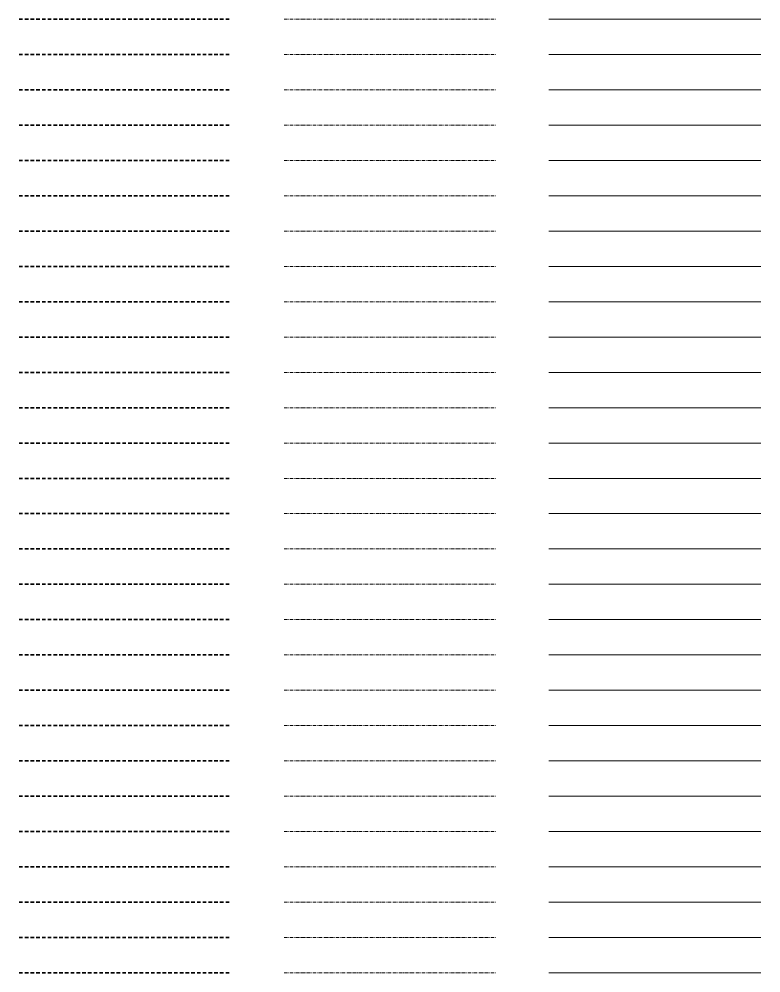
# Model space of a CAD drawing. Header units: metres. Extents: x -170 to 2070, y -13 to 17840.
# Drawn here: x 600 to 1020, y 15620 to 16160 of the extents above; entities that cross this region are included whole.
import ezdxf
from ezdxf.lldxf.tags import DXFTag

# ---------------------------------------------------------------- set-up
doc = ezdxf.new("R2010")
doc.units = ezdxf.units.M
doc.linetypes.add('KL-SO', pattern=[3.25, 2, -1.25])
doc.linetypes.add('KL-VERLATEN-SO', pattern=[3.25, 2, -0.5, 0.25, -0.5])
for name, color, linetype, lineweight in [('B-OI-KL-ET_MS_TRANSPORT_10 kV_1x630Cu as35-RESERVE-G', 12, 'KL-RESERVE-SO', 18), ('B-OI-KL-ET_MS_TRANSPORT_10 kV_1x630Cu as35-VERLATEN-G', 12, 'KL-VERLATEN-SO', 18), ('B-OI-KL-ET_MS_TRANSPORT_10 kV_1x630Cu as50-RESERVE-G', 12, 'KL-RESERVE-SO', 18), ('B-OI-KL-ET_MS_TRANSPORT_10 kV_1x630Cu as50-VERLATEN-G', 12, 'KL-VERLATEN-SO', 18), ('B-OI-KL-ET_MS_TRANSPORT_10 kV_1x630Cu as70-RESERVE-G', 12, 'KL-RESERVE-SO', 18), ('B-OI-KL-ET_MS_TRANSPORT_10 kV_1x630Cu as70-VERLATEN-G', 12, 'KL-VERLATEN-SO', 18), ('B-OI-KL-ET_MS_TRANSPORT_10 kV_1x800Alrm as35-RESERVE-G', 12, 'KL-RESERVE-SO', 18), ('B-OI-KL-ET_MS_TRANSPORT_10 kV_1x800Alrm as35-VERLATEN-G', 12, 'KL-VERLATEN-SO', 18), ('B-OI-KL-ET_MS_TRANSPORT_10 kV_1x800Alrm as50-RESERVE-G', 12, 'KL-RESERVE-SO', 18), ('B-OI-KL-ET_MS_TRANSPORT_10 kV_1x800Alrm as50-VERLATEN-G', 12, 'KL-VERLATEN-SO', 18), ('B-OI-KL-ET_MS_TRANSPORT_10 kV_3x240Alrm as35-RESERVE-G', 12, 'KL-RESERVE-SO', 18), ('B-OI-KL-ET_MS_TRANSPORT_10 kV_3x240Alrm as35-VERLATEN-G', 12, 'KL-VERLATEN-SO', 18), ('B-OI-KL-ET_MS_TRANSPORT_10 kV_3x240Alrm as50-RESERVE-G', 12, 'KL-RESERVE-SO', 18), ('B-OI-KL-ET_MS_TRANSPORT_10 kV_3x240Alrm as50-VERLATEN-G', 12, 'KL-VERLATEN-SO', 18), ('B-OI-KL-ET_MS_TRANSPORT_10 kV_3x95Alrm as50-RESERVE-G', 12, 'KL-RESERVE-SO', 18), ('B-OI-KL-ET_MS_TRANSPORT_10 kV_3x95Alrm as50-VERLATEN-G', 12, 'KL-VERLATEN-SO', 18), ('B-OI-KL-ET_MS_TRANSPORT_10 kV_OVERIG-RESERVE-G', 12, 'KL-RESERVE-SO', 18), ('B-OI-KL-ET_MS_TRANSPORT_10 kV_OVERIG-VERLATEN-G', 12, 'KL-VERLATEN-SO', 18), ('B-OI-KL-ET_MS_TRANSPORT_20 kV_1x240Alrm as25-RESERVE-G', 12, 'KL-RESERVE-SO', 18), ('B-OI-KL-ET_MS_TRANSPORT_20 kV_1x240Alrm as25-VERLATEN-G', 12, 'KL-VERLATEN-SO', 18), ('B-OI-KL-ET_MS_TRANSPORT_20 kV_1x400Cu 50as-RESERVE-G', 12, 'KL-RESERVE-SO', 18), ('B-OI-KL-ET_MS_TRANSPORT_20 kV_1x400Cu 50as-VERLATEN-G', 12, 'KL-VERLATEN-SO', 18), ('B-OI-KL-ET_MS_TRANSPORT_20 kV_1x630Alrm as35-RESERVE-G', 12, 'KL-RESERVE-SO', 18), ('B-OI-KL-ET_MS_TRANSPORT_20 kV_1x630Alrm as35-VERLATEN-G', 12, 'KL-VERLATEN-SO', 18), ('B-OI-KL-ET_MS_TRANSPORT_20 kV_1x630Alrm as50-RESERVE-G', 12, 'KL-RESERVE-SO', 18), ('B-OI-KL-ET_MS_TRANSPORT_20 kV_1x630Alrm as50-VERLATEN-G', 12, 'KL-VERLATEN-SO', 18), ('B-OI-KL-ET_MS_TRANSPORT_20 kV_1x630Cu as35-RESERVE-G', 12, 'KL-RESERVE-SO', 18), ('B-OI-KL-ET_MS_TRANSPORT_20 kV_1x630Cu as35-VERLATEN-G', 12, 'KL-VERLATEN-SO', 18), ('B-OI-KL-ET_MS_TRANSPORT_20 kV_1x630Cu as50-RESERVE-G', 12, 'KL-RESERVE-SO', 18), ('B-OI-KL-ET_MS_TRANSPORT_20 kV_1x630Cu as50-VERLATEN-G', 12, 'KL-VERLATEN-SO', 18), ('B-OI-KL-ET_MS_TRANSPORT_20 kV_1x630Cu as70-RESERVE-G', 12, 'KL-RESERVE-SO', 18), ('B-OI-KL-ET_MS_TRANSPORT_20 kV_1x630Cu as70-VERLATEN-G', 12, 'KL-VERLATEN-SO', 18), ('B-OI-KL-ET_MS_TRANSPORT_20 kV_1x800Alrm as35-RESERVE-G', 12, 'KL-RESERVE-SO', 18), ('B-OI-KL-ET_MS_TRANSPORT_20 kV_1x800Alrm as35-VERLATEN-G', 12, 'KL-VERLATEN-SO', 18), ('B-OI-KL-ET_MS_TRANSPORT_20 kV_1x800Alrm as50-RESERVE-G', 12, 'KL-RESERVE-SO', 18), ('B-OI-KL-ET_MS_TRANSPORT_20 kV_1x800Alrm as50-VERLATEN-G', 12, 'KL-VERLATEN-SO', 18), ('B-OI-KL-ET_MS_TRANSPORT_20 kV_3x240Alrm as35-RESERVE-G', 12, 'KL-RESERVE-SO', 18), ('B-OI-KL-ET_MS_TRANSPORT_20 kV_3x240Alrm as35-VERLATEN-G', 12, 'KL-VERLATEN-SO', 18), ('B-OI-KL-ET_MS_TRANSPORT_20 kV_3x240Alrm as50-RESERVE-G', 12, 'KL-RESERVE-SO', 18), ('B-OI-KL-ET_MS_TRANSPORT_20 kV_3x240Alrm as50-VERLATEN-G', 12, 'KL-VERLATEN-SO', 18), ('B-OI-KL-ET_MS_TRANSPORT_20 kV_3x95Alrm as50-RESERVE-G', 12, 'KL-RESERVE-SO', 18), ('B-OI-KL-ET_MS_TRANSPORT_20 kV_3x95Alrm as50-VERLATEN-G', 12, 'KL-VERLATEN-SO', 18), ('B-OI-KL-ET_MS_TRANSPORT_20 kV_OVERIG-RESERVE-G', 12, 'KL-RESERVE-SO', 18), ('B-OI-KL-ET_MS_TRANSPORT_20 kV_OVERIG-VERLATEN-G', 12, 'KL-VERLATEN-SO', 18), ('B-OI-KL-ET_MS_TRANSPORT_3 kV_1x240Alrm as25-RESERVE-G', 12, 'KL-RESERVE-SO', 18), ('B-OI-KL-ET_MS_TRANSPORT_3 kV_1x240Alrm as25-VERLATEN-G', 12, 'KL-VERLATEN-SO', 18), ('B-OI-KL-ET_MS_TRANSPORT_3 kV_1x400Cu 50as-RESERVE-G', 12, 'KL-RESERVE-SO', 18), ('B-OI-KL-ET_MS_TRANSPORT_3 kV_1x400Cu 50as-VERLATEN-G', 12, 'KL-VERLATEN-SO', 18), ('B-OI-KL-ET_MS_TRANSPORT_3 kV_1x630Alrm as35-RESERVE-G', 12, 'KL-RESERVE-SO', 18), ('B-OI-KL-ET_MS_TRANSPORT_3 kV_1x630Alrm as35-VERLATEN-G', 12, 'KL-VERLATEN-SO', 18), ('B-OI-KL-ET_MS_TRANSPORT_3 kV_1x630Alrm as50-RESERVE-G', 12, 'KL-RESERVE-SO', 18), ('B-OI-KL-ET_MS_TRANSPORT_3 kV_1x630Alrm as50-VERLATEN-G', 12, 'KL-VERLATEN-SO', 18), ('B-OI-KL-ET_MS_TRANSPORT_3 kV_1x630Cu as35-RESERVE-G', 12, 'KL-RESERVE-SO', 18), ('B-OI-KL-ET_MS_TRANSPORT_3 kV_1x630Cu as35-VERLATEN-G', 12, 'KL-VERLATEN-SO', 18), ('B-OI-KL-ET_MS_TRANSPORT_3 kV_1x630Cu as50-RESERVE-G', 12, 'KL-RESERVE-SO', 18), ('B-OI-KL-ET_MS_TRANSPORT_3 kV_1x630Cu as50-VERLATEN-G', 12, 'KL-VERLATEN-SO', 18), ('R-OI-KL-ET_MS_TRANSPORT_10 kV_1x630Cu as35-G', 12, 'KL-SO', 35), ('R-OI-KL-ET_MS_TRANSPORT_10 kV_1x630Cu as50-G', 12, 'KL-SO', 35), ('R-OI-KL-ET_MS_TRANSPORT_10 kV_1x630Cu as70-G', 12, 'KL-SO', 35), ('R-OI-KL-ET_MS_TRANSPORT_10 kV_1x800Alrm as35-G', 12, 'KL-SO', 35), ('R-OI-KL-ET_MS_TRANSPORT_10 kV_1x800Alrm as50-G', 12, 'KL-SO', 35), ('R-OI-KL-ET_MS_TRANSPORT_10 kV_3x240Alrm as35-G', 12, 'KL-SO', 35), ('R-OI-KL-ET_MS_TRANSPORT_10 kV_3x240Alrm as50-G', 12, 'KL-SO', 35), ('R-OI-KL-ET_MS_TRANSPORT_10 kV_3x95Alrm as50-G', 12, 'KL-SO', 35), ('R-OI-KL-ET_MS_TRANSPORT_10 kV_OVERIG-G', 12, 'KL-SO', 35), ('R-OI-KL-ET_MS_TRANSPORT_20 kV_1x240Alrm as25-G', 12, 'KL-SO', 35), ('R-OI-KL-ET_MS_TRANSPORT_20 kV_1x400Cu 50as-G', 12, 'KL-SO', 35), ('R-OI-KL-ET_MS_TRANSPORT_20 kV_1x630Alrm as35-G', 12, 'KL-SO', 35), ('R-OI-KL-ET_MS_TRANSPORT_20 kV_1x630Alrm as50-G', 12, 'KL-SO', 35), ('R-OI-KL-ET_MS_TRANSPORT_20 kV_1x630Cu as35-G', 12, 'KL-SO', 35), ('R-OI-KL-ET_MS_TRANSPORT_20 kV_1x630Cu as50-G', 12, 'KL-SO', 35), ('R-OI-KL-ET_MS_TRANSPORT_20 kV_1x630Cu as70-G', 12, 'KL-SO', 35), ('R-OI-KL-ET_MS_TRANSPORT_20 kV_1x800Alrm as35-G', 12, 'KL-SO', 35), ('R-OI-KL-ET_MS_TRANSPORT_20 kV_1x800Alrm as50-G', 12, 'KL-SO', 35), ('R-OI-KL-ET_MS_TRANSPORT_20 kV_3x240Alrm as35-G', 12, 'KL-SO', 35), ('R-OI-KL-ET_MS_TRANSPORT_20 kV_3x240Alrm as50-G', 12, 'KL-SO', 35), ('R-OI-KL-ET_MS_TRANSPORT_20 kV_3x95Alrm as50-G', 12, 'KL-SO', 35), ('R-OI-KL-ET_MS_TRANSPORT_20 kV_OVERIG-G', 12, 'KL-SO', 35), ('R-OI-KL-ET_MS_TRANSPORT_3 kV_1x240Alrm as25-G', 12, 'KL-SO', 35), ('R-OI-KL-ET_MS_TRANSPORT_3 kV_1x400Cu 50as-G', 12, 'KL-SO', 35), ('R-OI-KL-ET_MS_TRANSPORT_3 kV_1x630Alrm as35-G', 12, 'KL-SO', 35), ('R-OI-KL-ET_MS_TRANSPORT_3 kV_1x630Alrm as50-G', 12, 'KL-SO', 35), ('R-OI-KL-ET_MS_TRANSPORT_3 kV_1x630Cu as35-G', 12, 'KL-SO', 35), ('R-OI-KL-ET_MS_TRANSPORT_3 kV_1x630Cu as50-G', 12, 'KL-SO', 35)]:
    doc.layers.add(name, color=color, linetype=linetype, lineweight=lineweight)
tags = doc.linetypes.add('KL-RESERVE-SO', pattern='A,7,-2,["RS",Standard,S=1,R=0,X=-1,Y=-0.5],-1.5', length=10.5).pattern_tags.tags
tags[6] = DXFTag(74, 10)

msp = doc.modelspace()

# ---------------------------------------------------------------- linework, layer by layer
at = {"layer": 'B-OI-KL-ET_MS_TRANSPORT_10 kV_1x630Cu as35-RESERVE-G'}
msp.add_line((900, 15620), (1020, 15620), dxfattribs=at)
at = {"layer": 'B-OI-KL-ET_MS_TRANSPORT_10 kV_1x630Cu as35-VERLATEN-G'}
msp.add_line((750, 15620), (870, 15620), dxfattribs=at)
at = {"layer": 'B-OI-KL-ET_MS_TRANSPORT_10 kV_1x630Cu as50-RESERVE-G'}
msp.add_line((900, 15640), (1020, 15640), dxfattribs=at)
at = {"layer": 'B-OI-KL-ET_MS_TRANSPORT_10 kV_1x630Cu as50-VERLATEN-G'}
msp.add_line((750, 15640), (870, 15640), dxfattribs=at)
at = {"layer": 'B-OI-KL-ET_MS_TRANSPORT_10 kV_1x630Cu as70-RESERVE-G'}
msp.add_line((900, 15660), (1020, 15660), dxfattribs=at)
at = {"layer": 'B-OI-KL-ET_MS_TRANSPORT_10 kV_1x630Cu as70-VERLATEN-G'}
msp.add_line((750, 15660), (870, 15660), dxfattribs=at)
at = {"layer": 'B-OI-KL-ET_MS_TRANSPORT_10 kV_1x800Alrm as35-RESERVE-G'}
msp.add_line((900, 15680), (1020, 15680), dxfattribs=at)
at = {"layer": 'B-OI-KL-ET_MS_TRANSPORT_10 kV_1x800Alrm as35-VERLATEN-G'}
msp.add_line((750, 15680), (870, 15680), dxfattribs=at)
at = {"layer": 'B-OI-KL-ET_MS_TRANSPORT_10 kV_1x800Alrm as50-RESERVE-G'}
msp.add_line((900, 15700), (1020, 15700), dxfattribs=at)
at = {"layer": 'B-OI-KL-ET_MS_TRANSPORT_10 kV_1x800Alrm as50-VERLATEN-G'}
msp.add_line((750, 15700), (870, 15700), dxfattribs=at)
at = {"layer": 'B-OI-KL-ET_MS_TRANSPORT_10 kV_3x240Alrm as35-RESERVE-G'}
msp.add_line((900, 15720), (1020, 15720), dxfattribs=at)
at = {"layer": 'B-OI-KL-ET_MS_TRANSPORT_10 kV_3x240Alrm as35-VERLATEN-G'}
msp.add_line((750, 15720), (870, 15720), dxfattribs=at)
at = {"layer": 'B-OI-KL-ET_MS_TRANSPORT_10 kV_3x240Alrm as50-RESERVE-G'}
msp.add_line((900, 15740), (1020, 15740), dxfattribs=at)
at = {"layer": 'B-OI-KL-ET_MS_TRANSPORT_10 kV_3x240Alrm as50-VERLATEN-G'}
msp.add_line((750, 15740), (870, 15740), dxfattribs=at)
at = {"layer": 'B-OI-KL-ET_MS_TRANSPORT_10 kV_3x95Alrm as50-RESERVE-G'}
msp.add_line((900, 15760), (1020, 15760), dxfattribs=at)
at = {"layer": 'B-OI-KL-ET_MS_TRANSPORT_10 kV_3x95Alrm as50-VERLATEN-G'}
msp.add_line((750, 15760), (870, 15760), dxfattribs=at)
at = {"layer": 'B-OI-KL-ET_MS_TRANSPORT_10 kV_OVERIG-RESERVE-G'}
msp.add_line((900, 15780), (1020, 15780), dxfattribs=at)
at = {"layer": 'B-OI-KL-ET_MS_TRANSPORT_10 kV_OVERIG-VERLATEN-G'}
msp.add_line((750, 15780), (870, 15780), dxfattribs=at)
at = {"layer": 'B-OI-KL-ET_MS_TRANSPORT_20 kV_1x240Alrm as25-RESERVE-G'}
msp.add_line((900, 15800), (1020, 15800), dxfattribs=at)
at = {"layer": 'B-OI-KL-ET_MS_TRANSPORT_20 kV_1x240Alrm as25-VERLATEN-G'}
msp.add_line((750, 15800), (870, 15800), dxfattribs=at)
at = {"layer": 'B-OI-KL-ET_MS_TRANSPORT_20 kV_1x400Cu 50as-RESERVE-G'}
msp.add_line((900, 15820), (1020, 15820), dxfattribs=at)
at = {"layer": 'B-OI-KL-ET_MS_TRANSPORT_20 kV_1x400Cu 50as-VERLATEN-G'}
msp.add_line((750, 15820), (870, 15820), dxfattribs=at)
at = {"layer": 'B-OI-KL-ET_MS_TRANSPORT_20 kV_1x630Alrm as35-RESERVE-G'}
msp.add_line((900, 15840), (1020, 15840), dxfattribs=at)
at = {"layer": 'B-OI-KL-ET_MS_TRANSPORT_20 kV_1x630Alrm as35-VERLATEN-G'}
msp.add_line((750, 15840), (870, 15840), dxfattribs=at)
at = {"layer": 'B-OI-KL-ET_MS_TRANSPORT_20 kV_1x630Alrm as50-RESERVE-G'}
msp.add_line((900, 15860), (1020, 15860), dxfattribs=at)
at = {"layer": 'B-OI-KL-ET_MS_TRANSPORT_20 kV_1x630Alrm as50-VERLATEN-G'}
msp.add_line((750, 15860), (870, 15860), dxfattribs=at)
at = {"layer": 'B-OI-KL-ET_MS_TRANSPORT_20 kV_1x630Cu as35-RESERVE-G'}
msp.add_line((900, 15880), (1020, 15880), dxfattribs=at)
at = {"layer": 'B-OI-KL-ET_MS_TRANSPORT_20 kV_1x630Cu as35-VERLATEN-G'}
msp.add_line((750, 15880), (870, 15880), dxfattribs=at)
at = {"layer": 'B-OI-KL-ET_MS_TRANSPORT_20 kV_1x630Cu as50-RESERVE-G'}
msp.add_line((900, 15900), (1020, 15900), dxfattribs=at)
at = {"layer": 'B-OI-KL-ET_MS_TRANSPORT_20 kV_1x630Cu as50-VERLATEN-G'}
msp.add_line((750, 15900), (870, 15900), dxfattribs=at)
at = {"layer": 'B-OI-KL-ET_MS_TRANSPORT_20 kV_1x630Cu as70-RESERVE-G'}
msp.add_line((900, 15920), (1020, 15920), dxfattribs=at)
at = {"layer": 'B-OI-KL-ET_MS_TRANSPORT_20 kV_1x630Cu as70-VERLATEN-G'}
msp.add_line((750, 15920), (870, 15920), dxfattribs=at)
at = {"layer": 'B-OI-KL-ET_MS_TRANSPORT_20 kV_1x800Alrm as35-RESERVE-G'}
msp.add_line((900, 15940), (1020, 15940), dxfattribs=at)
at = {"layer": 'B-OI-KL-ET_MS_TRANSPORT_20 kV_1x800Alrm as35-VERLATEN-G'}
msp.add_line((750, 15940), (870, 15940), dxfattribs=at)
at = {"layer": 'B-OI-KL-ET_MS_TRANSPORT_20 kV_1x800Alrm as50-RESERVE-G'}
msp.add_line((900, 15960), (1020, 15960), dxfattribs=at)
at = {"layer": 'B-OI-KL-ET_MS_TRANSPORT_20 kV_1x800Alrm as50-VERLATEN-G'}
msp.add_line((750, 15960), (870, 15960), dxfattribs=at)
at = {"layer": 'B-OI-KL-ET_MS_TRANSPORT_20 kV_3x240Alrm as35-RESERVE-G'}
msp.add_line((900, 15980), (1020, 15980), dxfattribs=at)
at = {"layer": 'B-OI-KL-ET_MS_TRANSPORT_20 kV_3x240Alrm as35-VERLATEN-G'}
msp.add_line((750, 15980), (870, 15980), dxfattribs=at)
at = {"layer": 'B-OI-KL-ET_MS_TRANSPORT_20 kV_3x240Alrm as50-RESERVE-G'}
msp.add_line((900, 16000), (1020, 16000), dxfattribs=at)
at = {"layer": 'B-OI-KL-ET_MS_TRANSPORT_20 kV_3x240Alrm as50-VERLATEN-G'}
msp.add_line((750, 16000), (870, 16000), dxfattribs=at)
at = {"layer": 'B-OI-KL-ET_MS_TRANSPORT_20 kV_3x95Alrm as50-RESERVE-G'}
msp.add_line((900, 16020), (1020, 16020), dxfattribs=at)
at = {"layer": 'B-OI-KL-ET_MS_TRANSPORT_20 kV_3x95Alrm as50-VERLATEN-G'}
msp.add_line((750, 16020), (870, 16020), dxfattribs=at)
at = {"layer": 'B-OI-KL-ET_MS_TRANSPORT_20 kV_OVERIG-RESERVE-G'}
msp.add_line((900, 16040), (1020, 16040), dxfattribs=at)
at = {"layer": 'B-OI-KL-ET_MS_TRANSPORT_20 kV_OVERIG-VERLATEN-G'}
msp.add_line((750, 16040), (870, 16040), dxfattribs=at)
at = {"layer": 'B-OI-KL-ET_MS_TRANSPORT_3 kV_1x240Alrm as25-RESERVE-G'}
msp.add_line((900, 16060), (1020, 16060), dxfattribs=at)
at = {"layer": 'B-OI-KL-ET_MS_TRANSPORT_3 kV_1x240Alrm as25-VERLATEN-G'}
msp.add_line((750, 16060), (870, 16060), dxfattribs=at)
at = {"layer": 'B-OI-KL-ET_MS_TRANSPORT_3 kV_1x400Cu 50as-RESERVE-G'}
msp.add_line((900, 16080), (1020, 16080), dxfattribs=at)
at = {"layer": 'B-OI-KL-ET_MS_TRANSPORT_3 kV_1x400Cu 50as-VERLATEN-G'}
msp.add_line((750, 16080), (870, 16080), dxfattribs=at)
at = {"layer": 'B-OI-KL-ET_MS_TRANSPORT_3 kV_1x630Alrm as35-RESERVE-G'}
msp.add_line((900, 16100), (1020, 16100), dxfattribs=at)
at = {"layer": 'B-OI-KL-ET_MS_TRANSPORT_3 kV_1x630Alrm as35-VERLATEN-G'}
msp.add_line((750, 16100), (870, 16100), dxfattribs=at)
at = {"layer": 'B-OI-KL-ET_MS_TRANSPORT_3 kV_1x630Alrm as50-RESERVE-G'}
msp.add_line((900, 16120), (1020, 16120), dxfattribs=at)
at = {"layer": 'B-OI-KL-ET_MS_TRANSPORT_3 kV_1x630Alrm as50-VERLATEN-G'}
msp.add_line((750, 16120), (870, 16120), dxfattribs=at)
at = {"layer": 'B-OI-KL-ET_MS_TRANSPORT_3 kV_1x630Cu as35-RESERVE-G'}
msp.add_line((900, 16140), (1020, 16140), dxfattribs=at)
at = {"layer": 'B-OI-KL-ET_MS_TRANSPORT_3 kV_1x630Cu as35-VERLATEN-G'}
msp.add_line((750, 16140), (870, 16140), dxfattribs=at)
at = {"layer": 'B-OI-KL-ET_MS_TRANSPORT_3 kV_1x630Cu as50-RESERVE-G'}
msp.add_line((900, 16160), (1020, 16160), dxfattribs=at)
at = {"layer": 'B-OI-KL-ET_MS_TRANSPORT_3 kV_1x630Cu as50-VERLATEN-G'}
msp.add_line((750, 16160), (870, 16160), dxfattribs=at)
at = {"layer": 'R-OI-KL-ET_MS_TRANSPORT_10 kV_1x630Cu as35-G'}
msp.add_line((600, 15620), (720, 15620), dxfattribs=at)
at = {"layer": 'R-OI-KL-ET_MS_TRANSPORT_10 kV_1x630Cu as50-G'}
msp.add_line((600, 15640), (720, 15640), dxfattribs=at)
at = {"layer": 'R-OI-KL-ET_MS_TRANSPORT_10 kV_1x630Cu as70-G'}
msp.add_line((600, 15660), (720, 15660), dxfattribs=at)
at = {"layer": 'R-OI-KL-ET_MS_TRANSPORT_10 kV_1x800Alrm as35-G'}
msp.add_line((600, 15680), (720, 15680), dxfattribs=at)
at = {"layer": 'R-OI-KL-ET_MS_TRANSPORT_10 kV_1x800Alrm as50-G'}
msp.add_line((600, 15700), (720, 15700), dxfattribs=at)
at = {"layer": 'R-OI-KL-ET_MS_TRANSPORT_10 kV_3x240Alrm as35-G'}
msp.add_line((600, 15720), (720, 15720), dxfattribs=at)
at = {"layer": 'R-OI-KL-ET_MS_TRANSPORT_10 kV_3x240Alrm as50-G'}
msp.add_line((600, 15740), (720, 15740), dxfattribs=at)
at = {"layer": 'R-OI-KL-ET_MS_TRANSPORT_10 kV_3x95Alrm as50-G'}
msp.add_line((600, 15760), (720, 15760), dxfattribs=at)
at = {"layer": 'R-OI-KL-ET_MS_TRANSPORT_10 kV_OVERIG-G'}
msp.add_line((600, 15780), (720, 15780), dxfattribs=at)
at = {"layer": 'R-OI-KL-ET_MS_TRANSPORT_20 kV_1x240Alrm as25-G'}
msp.add_line((600, 15800), (720, 15800), dxfattribs=at)
at = {"layer": 'R-OI-KL-ET_MS_TRANSPORT_20 kV_1x400Cu 50as-G'}
msp.add_line((600, 15820), (720, 15820), dxfattribs=at)
at = {"layer": 'R-OI-KL-ET_MS_TRANSPORT_20 kV_1x630Alrm as35-G'}
msp.add_line((600, 15840), (720, 15840), dxfattribs=at)
at = {"layer": 'R-OI-KL-ET_MS_TRANSPORT_20 kV_1x630Alrm as50-G'}
msp.add_line((600, 15860), (720, 15860), dxfattribs=at)
at = {"layer": 'R-OI-KL-ET_MS_TRANSPORT_20 kV_1x630Cu as35-G'}
msp.add_line((600, 15880), (720, 15880), dxfattribs=at)
at = {"layer": 'R-OI-KL-ET_MS_TRANSPORT_20 kV_1x630Cu as50-G'}
msp.add_line((600, 15900), (720, 15900), dxfattribs=at)
at = {"layer": 'R-OI-KL-ET_MS_TRANSPORT_20 kV_1x630Cu as70-G'}
msp.add_line((600, 15920), (720, 15920), dxfattribs=at)
at = {"layer": 'R-OI-KL-ET_MS_TRANSPORT_20 kV_1x800Alrm as35-G'}
msp.add_line((600, 15940), (720, 15940), dxfattribs=at)
at = {"layer": 'R-OI-KL-ET_MS_TRANSPORT_20 kV_1x800Alrm as50-G'}
msp.add_line((600, 15960), (720, 15960), dxfattribs=at)
at = {"layer": 'R-OI-KL-ET_MS_TRANSPORT_20 kV_3x240Alrm as35-G'}
msp.add_line((600, 15980), (720, 15980), dxfattribs=at)
at = {"layer": 'R-OI-KL-ET_MS_TRANSPORT_20 kV_3x240Alrm as50-G'}
msp.add_line((600, 16000), (720, 16000), dxfattribs=at)
at = {"layer": 'R-OI-KL-ET_MS_TRANSPORT_20 kV_3x95Alrm as50-G'}
msp.add_line((600, 16020), (720, 16020), dxfattribs=at)
at = {"layer": 'R-OI-KL-ET_MS_TRANSPORT_20 kV_OVERIG-G'}
msp.add_line((600, 16040), (720, 16040), dxfattribs=at)
at = {"layer": 'R-OI-KL-ET_MS_TRANSPORT_3 kV_1x240Alrm as25-G'}
msp.add_line((600, 16060), (720, 16060), dxfattribs=at)
at = {"layer": 'R-OI-KL-ET_MS_TRANSPORT_3 kV_1x400Cu 50as-G'}
msp.add_line((600, 16080), (720, 16080), dxfattribs=at)
at = {"layer": 'R-OI-KL-ET_MS_TRANSPORT_3 kV_1x630Alrm as35-G'}
msp.add_line((600, 16100), (720, 16100), dxfattribs=at)
at = {"layer": 'R-OI-KL-ET_MS_TRANSPORT_3 kV_1x630Alrm as50-G'}
msp.add_line((600, 16120), (720, 16120), dxfattribs=at)
at = {"layer": 'R-OI-KL-ET_MS_TRANSPORT_3 kV_1x630Cu as35-G'}
msp.add_line((600, 16140), (720, 16140), dxfattribs=at)
at = {"layer": 'R-OI-KL-ET_MS_TRANSPORT_3 kV_1x630Cu as50-G'}
msp.add_line((600, 16160), (720, 16160), dxfattribs=at)

doc.saveas('drawing.dxf')
